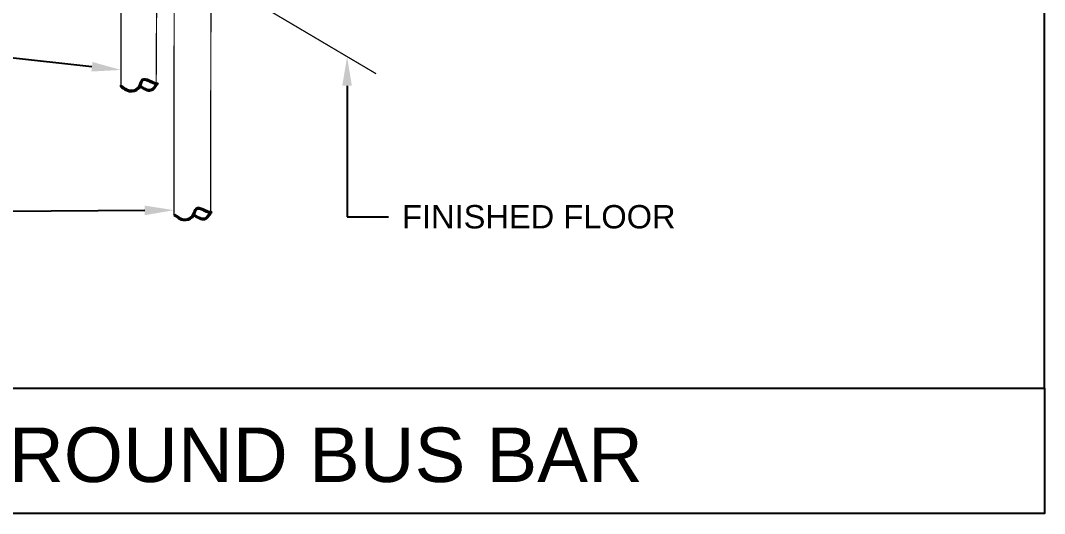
# Model space of a CAD drawing. Header units: inches. Extents: x 0 to 7.11, y 0 to 7.62.
# Drawn here: x 2.813 to 6.927, y 0 to 1.978 of the extents above; entities that cross this region are included whole.
import ezdxf
from ezdxf import colors
from ezdxf.entities.mleader import LeaderData, LeaderLine
from ezdxf.math import Vec2, Vec3

# ---------------------------------------------------------------- set-up
doc = ezdxf.new("R2010")
doc.units = ezdxf.units.IN
doc.header["$MEASUREMENT"] = 0
doc.linetypes.add('Dash', pattern=[0.25, 0.125, -0.125])
doc.linetypes.add('DASHED', pattern=[0.75, 0.5, -0.25])
doc.layers.get('Defpoints').update_dxf_attribs({"color": 8})
doc.layers.add('E-SYM', color=6, linetype='Continuous')
doc.layers.add('E-TEXT', color=2, linetype='Continuous')
doc.styles.add('GEC', font='arial.ttf')

msp = doc.modelspace()

# ---------------------------------------------------------------- hatches: boundary and pattern name
at = {"layer": 'E-SYM'}
h = msp.add_hatch(color=256, dxfattribs=at)
h.dxf.hatch_style = 1
edge = h.paths.add_edge_path()
edge.add_spline(control_points=[(3.2137, 1.7139), (3.2292, 1.7009), (3.2444, 1.6914), (3.2749, 1.6941), (3.2879, 1.7005), (3.2941, 1.7119)], knot_values=[0, 0, 0, 0, 0.046506, 0.046506, 0.078474, 0.078474, 0.078474, 0.078474], degree=3, periodic=0)
edge.add_spline(control_points=[(3.2941, 1.7119), (3.2942, 1.712), (3.2943, 1.7121), (3.2951, 1.7136), (3.2957, 1.715), (3.2963, 1.7164)], knot_values=[0.078474, 0.078474, 0.078474, 0.078474, 0.078857, 0.078857, 0.082723, 0.082723, 0.082723, 0.082723], degree=3, periodic=0)
edge.add_spline(control_points=[(3.2963, 1.7164), (3.3008, 1.7266), (3.3023, 1.7361), (3.309, 1.7409), (3.3172, 1.7398), (3.3364, 1.731), (3.3455, 1.7256), (3.3583, 1.723)], knot_values=[0.082723, 0.082723, 0.082723, 0.082723, 0.111208, 0.111208, 0.143559, 0.143559, 0.166625, 0.166625, 0.166625, 0.166625], degree=3, periodic=0)
edge.add_spline(control_points=[(3.3583, 1.723), (3.3601, 1.7226), (3.3619, 1.7223), (3.3638, 1.7221)], knot_values=[0.166625, 0.166625, 0.166625, 0.166625, 0.169786, 0.169786, 0.169786, 0.169786], degree=3, periodic=0)
edge.add_line((3.3638, 1.7221), (3.3638, 1.7271))
edge.add_spline(control_points=[(3.3638, 1.7271), (3.3548, 1.7284), (3.3477, 1.7311), (3.328, 1.7401), (3.3169, 1.7456), (3.2997, 1.7435), (3.2973, 1.7322), (3.2883, 1.7097), (3.2788, 1.7012), (3.2492, 1.6949), (3.2337, 1.7037), (3.2169, 1.7177)], knot_values=[0, 0, 0, 0, 0.016161, 0.016161, 0.050165, 0.050165, 0.084168, 0.084168, 0.118172, 0.118172, 0.169393, 0.169393, 0.169393, 0.169393], degree=3, periodic=0)
edge.add_line((3.2169, 1.7177), (3.2162, 1.7169))
edge.add_line((3.2162, 1.7169), (3.2162, 1.7139))
edge.add_line((3.2162, 1.7139), (3.2137, 1.7139))
edge = h.paths.add_edge_path()
edge.add_spline(control_points=[(3.2941, 1.7119), (3.3094, 1.7018), (3.3371, 1.6836), (3.3555, 1.7101), (3.3638, 1.7221)], knot_values=[0, 0, 0, 0, 0.045963, 0.083843, 0.083843, 0.083843, 0.083843], degree=3, periodic=0)
edge.add_spline(control_points=[(3.3638, 1.7221), (3.3619, 1.7223), (3.3601, 1.7226), (3.3583, 1.723)], knot_values=[0.166625, 0.166625, 0.166625, 0.166625, 0.169786, 0.169786, 0.169786, 0.169786], degree=3, periodic=0)
edge.add_spline(control_points=[(3.3583, 1.723), (3.349, 1.7098), (3.3403, 1.6983), (3.3194, 1.7007), (3.3062, 1.7095), (3.2963, 1.7164)], knot_values=[0, 0, 0, 0, 0.048263, 0.048263, 0.088733, 0.088733, 0.088733, 0.088733], degree=3, periodic=0)
edge.add_spline(control_points=[(3.2963, 1.7164), (3.2957, 1.715), (3.2951, 1.7136), (3.2943, 1.7121), (3.2942, 1.712), (3.2941, 1.7119)], knot_values=[0.078474, 0.078474, 0.078474, 0.078474, 0.08234, 0.08234, 0.082723, 0.082723, 0.082723, 0.082723], degree=3, periodic=0)
h = msp.add_hatch(color=256, dxfattribs=at)
h.dxf.hatch_style = 1
edge = h.paths.add_edge_path()
edge.add_spline(control_points=[(3.4296, 1.1973), (3.4452, 1.1843), (3.4603, 1.1747), (3.4908, 1.1775), (3.5038, 1.1839), (3.51, 1.1952)], knot_values=[0, 0, 0, 0, 0.046506, 0.046506, 0.078474, 0.078474, 0.078474, 0.078474], degree=3, periodic=0)
edge.add_spline(control_points=[(3.51, 1.1952), (3.5101, 1.1954), (3.5102, 1.1955), (3.511, 1.197), (3.5116, 1.1984), (3.5123, 1.1998)], knot_values=[0.078474, 0.078474, 0.078474, 0.078474, 0.078857, 0.078857, 0.082723, 0.082723, 0.082723, 0.082723], degree=3, periodic=0)
edge.add_spline(control_points=[(3.5123, 1.1998), (3.5167, 1.2099), (3.5183, 1.2195), (3.5249, 1.2242), (3.5331, 1.2232), (3.5524, 1.2143), (3.5614, 1.209), (3.5742, 1.2064)], knot_values=[0.082723, 0.082723, 0.082723, 0.082723, 0.111208, 0.111208, 0.143559, 0.143559, 0.166625, 0.166625, 0.166625, 0.166625], degree=3, periodic=0)
edge.add_spline(control_points=[(3.5742, 1.2064), (3.576, 1.206), (3.5778, 1.2057), (3.5797, 1.2054)], knot_values=[0.166625, 0.166625, 0.166625, 0.166625, 0.169786, 0.169786, 0.169786, 0.169786], degree=3, periodic=0)
edge.add_line((3.5797, 1.2054), (3.5797, 1.2105))
edge.add_spline(control_points=[(3.5797, 1.2105), (3.5707, 1.2118), (3.5636, 1.2145), (3.5439, 1.2235), (3.5328, 1.2289), (3.5156, 1.2268), (3.5132, 1.2156), (3.5042, 1.193), (3.4947, 1.1846), (3.4651, 1.1783), (3.4496, 1.1871), (3.4328, 1.2011)], knot_values=[0, 0, 0, 0, 0.016161, 0.016161, 0.050165, 0.050165, 0.084168, 0.084168, 0.118172, 0.118172, 0.169393, 0.169393, 0.169393, 0.169393], degree=3, periodic=0)
edge.add_line((3.4328, 1.2011), (3.4321, 1.2003))
edge.add_line((3.4321, 1.2003), (3.4321, 1.1973))
edge.add_line((3.4321, 1.1973), (3.4296, 1.1973))
edge = h.paths.add_edge_path()
edge.add_spline(control_points=[(3.51, 1.1952), (3.5253, 1.1852), (3.5531, 1.167), (3.5714, 1.1935), (3.5797, 1.2054)], knot_values=[0, 0, 0, 0, 0.045963, 0.083843, 0.083843, 0.083843, 0.083843], degree=3, periodic=0)
edge.add_spline(control_points=[(3.5797, 1.2054), (3.5778, 1.2057), (3.576, 1.206), (3.5742, 1.2064)], knot_values=[0.166625, 0.166625, 0.166625, 0.166625, 0.169786, 0.169786, 0.169786, 0.169786], degree=3, periodic=0)
edge.add_spline(control_points=[(3.5742, 1.2064), (3.565, 1.1932), (3.5562, 1.1816), (3.5353, 1.1841), (3.5221, 1.1928), (3.5123, 1.1998)], knot_values=[0, 0, 0, 0, 0.048263, 0.048263, 0.088733, 0.088733, 0.088733, 0.088733], degree=3, periodic=0)
edge.add_spline(control_points=[(3.5123, 1.1998), (3.5116, 1.1984), (3.511, 1.197), (3.5102, 1.1955), (3.5101, 1.1954), (3.51, 1.1952)], knot_values=[0.078474, 0.078474, 0.078474, 0.078474, 0.08234, 0.08234, 0.082723, 0.082723, 0.082723, 0.082723], degree=3, periodic=0)

# ---------------------------------------------------------------- linework, layer by layer
at = {"layer": 'Defpoints'}
for points in [[(0, 0.5033), (6.9267, 0.5033), (6.9267, 7.6183), (0, 7.6183)], [(0, 0.5033), (6.9267, 0.5033), (6.9267, 0), (0, 0)]]:
    msp.add_lwpolyline(points, close=True, dxfattribs=at)
at = {"layer": 'E-SYM'}
for p, q in [((3.2137, 1.7139), (3.2169, 1.7177)), ((3.2186, 1.7139), (3.2137, 1.7139)), ((3.3644, 1.727), (3.3638, 1.7221)), ((3.4296, 1.1973), (3.4328, 1.2011)), ((3.4345, 1.1973), (3.4296, 1.1973)), ((3.5803, 1.2104), (3.5797, 1.2054))]:
    msp.add_line(p, q, dxfattribs=at)
at = {"layer": 'E-SYM', "linetype": 'DASHED', "const_width": 0.005}
msp.add_lwpolyline([(2.8708, 2.5738), (4.2421, 1.7642)], dxfattribs=at)
at = {"layer": 'E-SYM', "linetype": 'Dash', "const_width": 0.005}
for points in [[(3.2169, 1.7177), (3.2166, 2.2422)], [(3.3583, 1.723), (3.361, 2.1808)], [(3.4296, 1.1973), (3.4308, 2.1346)], [(3.577, 1.2058), (3.5783, 2.0562)]]:
    msp.add_lwpolyline(points, dxfattribs=at)
at = {"layer": 'E-SYM'}
for points, knots in [([(3.2137, 1.7139), (3.2292, 1.7009), (3.2444, 1.6914), (3.2751, 1.6941), (3.2882, 1.7007), (3.3004, 1.7238), (3.3019, 1.7358), (3.309, 1.7409), (3.3172, 1.7398), (3.3375, 1.7304), (3.348, 1.7242), (3.3638, 1.7221)], [0, 0, 0, 0, 0.0465057, 0.0465057, 0.0788568, 0.0788568, 0.1112079, 0.1112079, 0.143559, 0.143559, 0.1697858, 0.1697858, 0.1697858, 0.1697858]), ([(3.2169, 1.7177), (3.2337, 1.7037), (3.2492, 1.6949), (3.2788, 1.7012), (3.2883, 1.7097), (3.2973, 1.7322), (3.2997, 1.7435), (3.3169, 1.7456), (3.328, 1.7401), (3.3479, 1.731), (3.3551, 1.7283), (3.3644, 1.727)], [0, 0, 0, 0, 0.0512215, 0.0512215, 0.085225, 0.085225, 0.1192285, 0.1192285, 0.1532321, 0.1532321, 0.1697858, 0.1697858, 0.1697858, 0.1697858]), ([(3.3583, 1.723), (3.349, 1.7098), (3.3403, 1.6983), (3.3194, 1.7007), (3.3062, 1.7095), (3.2963, 1.7164)], [0, 0, 0, 0, 0.04826327, 0.04826327, 0.08873348, 0.08873348, 0.08873348, 0.08873348]), ([(3.4296, 1.1973), (3.4452, 1.1843), (3.4603, 1.1747), (3.491, 1.1775), (3.5041, 1.1841), (3.5164, 1.2072), (3.5178, 1.2192), (3.5249, 1.2242), (3.5331, 1.2232), (3.5534, 1.2138), (3.564, 1.2075), (3.5797, 1.2054)], [0, 0, 0, 0, 0.0465057, 0.0465057, 0.0788568, 0.0788568, 0.1112079, 0.1112079, 0.143559, 0.143559, 0.1697858, 0.1697858, 0.1697858, 0.1697858]), ([(3.4328, 1.2011), (3.4496, 1.1871), (3.4651, 1.1783), (3.4947, 1.1846), (3.5042, 1.193), (3.5132, 1.2156), (3.5156, 1.2268), (3.5328, 1.2289), (3.5439, 1.2235), (3.5638, 1.2144), (3.5711, 1.2116), (3.5803, 1.2104)], [0, 0, 0, 0, 0.0512215, 0.0512215, 0.085225, 0.085225, 0.1192285, 0.1192285, 0.1532321, 0.1532321, 0.1697858, 0.1697858, 0.1697858, 0.1697858]), ([(3.5742, 1.2064), (3.565, 1.1932), (3.5562, 1.1816), (3.5353, 1.1841), (3.5221, 1.1928), (3.5123, 1.1998)], [0, 0, 0, 0, 0.04826327, 0.04826327, 0.08873348, 0.08873348, 0.08873348, 0.08873348])]:
    msp.add_open_spline(points, degree=3, knots=knots, dxfattribs=at)
for points in [[(3.3638, 1.7221), (3.337, 1.6953), (3.2941, 1.7119)], [(3.5797, 1.2054), (3.5529, 1.1787), (3.51, 1.1952)]]:
    msp.add_spline(points, degree=3, dxfattribs=at)

# ---------------------------------------------------------------- texts
at = {"layer": 'E-TEXT', "style": 'GEC'}
msp.add_text('MAIN BUILDING GROUND BUS BAR', height=0.21875, dxfattribs=at).set_placement((0.1523, 0.1262))

# ---------------------------------------------------------------- leaders
at = {"layer": 'E-TEXT'}
ml = msp.add_multileader_mtext('Standard', dxfattribs=at)
ml.set_content("ONE 20 FT. LENGTH OF #3/0\\PBARE COPPER ENCASED IN\\PMIN.^I2'' OF CONCRETE ALL\\P\\pxql;AROUND PER ART. 250-52(3). ", color=256, style='GEC')
ml.set_leader_properties()
ml.build(insert=Vec2(0, 0))
ml.multileader.update_dxf_attribs({"dogleg_length": 0.09, "arrow_head_size": 0.1172})
ctx = ml.context
ctx.base_point, ctx.char_height, ctx.arrow_head_size, ctx.landing_gap_size, ctx.plane_origin = Vec3(0.3877, 1.8311), 0.09375, 0.1172, 0.054, Vec3(-27.3874, -68.5439)
notes = []
notes.append((ctx, [(1, (1, 1, 0), (2.7488, 1.8311), (-1, 0), 0.416, [(0, [(3.2168, 1.7796)], 0, [])])]))
ctx.mtext.insert, ctx.mtext.width, ctx.mtext.defined_height, ctx.mtext.line_spacing_factor, ctx.mtext.flow_direction = Vec3(0.4417, 1.8917), 2.486899, 0.2856, 0.8, 5
ml = msp.add_multileader_mtext('Standard', dxfattribs=at)
ml.set_content('FINISHED FLOOR', color=256, style='GEC')
ml.set_leader_properties()
ml.build(insert=Vec2(0, 0))
ml.multileader.update_dxf_attribs({"dogleg_length": 0.09, "arrow_head_size": 0.1172})
ctx = ml.context
ctx.base_point, ctx.char_height, ctx.arrow_head_size, ctx.landing_gap_size, ctx.plane_origin = Vec3(4.2921, 1.1899), 0.09375, 0.1172, 0.054, Vec3(34.2614, -69.1851)
notes.append((ctx, [(1, (1, 1, 0), (4.1252, 1.1899), (1, 0), 0.1669, [(0, [(4.1252, 1.8332)], 0, [])])]))
ctx.mtext.insert, ctx.mtext.width, ctx.mtext.defined_height, ctx.mtext.line_spacing_factor, ctx.mtext.flow_direction = Vec3(4.3461, 1.2376), 2.486899, 0.2856, 0.8, 5
ml = msp.add_multileader_mtext('Standard', dxfattribs=at)
ml.set_content("1 # * cu., 3/4''C. TO METAL\\PUNDERGROUND WATER PIPE\\PWITHIN 5FT. FROM BUILDING\\PPER ART. 250-52(1).\\P\\pxql; ", color=256, style='GEC')
ml.set_leader_properties()
ml.build(insert=Vec2(0, 0))
ml.multileader.update_dxf_attribs({"dogleg_length": 0.09, "arrow_head_size": 0.1172})
ctx = ml.context
ctx.base_point, ctx.char_height, ctx.arrow_head_size, ctx.landing_gap_size, ctx.plane_origin = Vec3(0.3503, 1.211), 0.09375, 0.1172, 0.054, Vec3(-27.3874, -69.164)
notes.append((ctx, [(1, (1, 1, 0), (2.7488, 1.211), (-1, 0), 0.416, [(0, [(3.4296, 1.217)], 0, [])])]))
ctx.mtext.insert, ctx.mtext.width, ctx.mtext.defined_height, ctx.mtext.line_spacing_factor, ctx.mtext.flow_direction = Vec3(0.4043, 1.2579), 2.486899, 0.2856, 0.8, 5
for ctx, leaders in notes:
    for number, flags, end, landing, length, lines in leaders:
        leader = LeaderData()
        leader.index, (leader.has_last_leader_line, leader.has_dogleg_vector, leader.attachment_direction) = number, flags
        leader.last_leader_point, leader.dogleg_vector, leader.dogleg_length = Vec3(end), Vec3(landing), length
        for number, points, colour, breaks in lines:
            line = LeaderLine()
            line.index, line.vertices, line.color, line.breaks = number, Vec3.list(points), colors.encode_raw_color(colour), breaks
            leader.lines.append(line)
        ctx.leaders.append(leader)

doc.saveas('drawing.dxf')
